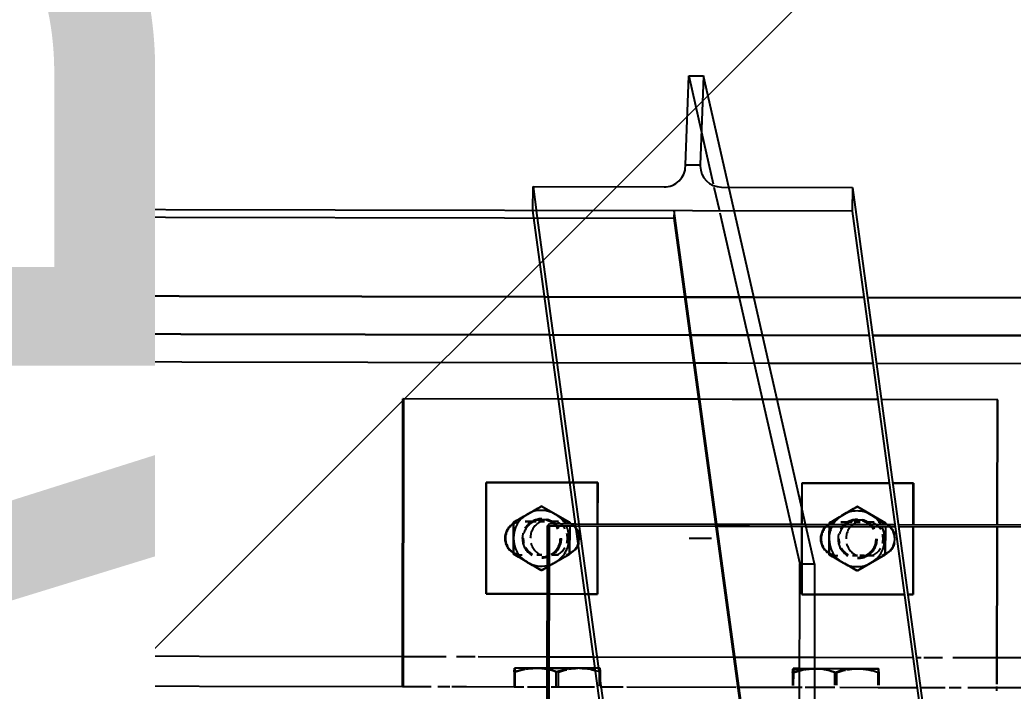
# Model space of a CAD drawing. Header units: metres. Extents: x -354 to -91, y 3 to 562.
# Drawn here: x -269.853 to -269.318, y 509.727 to 510.088 of the extents above; entities that cross this region are included whole.
import ezdxf

# ---------------------------------------------------------------- set-up
doc = ezdxf.new("R2010")
doc.units = ezdxf.units.M
for name, color, linetype, lineweight in [('A-ANNO-NOTE', 7, 'Continuous', 9), ('A-DETL-GENF', 7, 'Continuous', 9), ('A-GENM', 7, 'Continuous', 25)]:
    doc.layers.add(name, color=color, linetype=linetype, lineweight=lineweight)
doc.styles.add('Arial Narrow', font='ARIALN.TTF', dxfattribs={"height": 0.5})

# ---------------------------------------------------------------- blocks, each defined once
blk = doc.blocks.new('T2DPAA-T2D-C3S-RW-M2D-100010_dwg-40802999-DRG-2873034 - CONSTRUCTION SEQUENCE STAGE A8')
at = {"color": 254, "lineweight": 25, "true_color": 0xd0d0d0}
for p, q in [((15.22589, -595.60827), (15.10872, -595.1642)), ((15.23192, -595.63111), (15.22589, -595.60827)), ((15.23588, -595.64613), (15.23332, -595.63644)), ((15.24575, -595.68356), (15.23628, -595.64764)), ((15.25216, -595.70784), (15.24575, -595.68356)), ((15.2714, -595.78076), (15.25224, -595.70812)), ((15.27599, -595.79814), (15.27155, -595.7813)), ((15.28249, -595.82276), (15.27599, -595.79814)), ((15.29603, -595.8741), (15.28249, -595.82276)), ((15.29712, -595.87823), (15.2965, -595.87586)), ((15.30008, -595.88943), (15.29752, -595.87974)), ((15.30751, -595.91761), (15.30148, -595.89477)), ((15.31717, -595.95423), (15.30751, -595.91761))]:
    blk.add_line(p, q, dxfattribs=at)
blk = doc.blocks.new('T2DPAA-T2D-PWC-RW-M2D-100010_RoadDesign_rvt-1-DRG-2873034 - CONSTRUCTION SEQUENCE STAGE A8')
at = {"color": 254, "lineweight": 25, "true_color": 0xd0d0d0, "rotation": 75.11694444444437}
blk.add_blockref('T2DPAA-T2D-C3S-RW-M2D-100010_dwg-40802999-DRG-2873034 - CONSTRUCTION SEQUENCE STAGE A8', (-1722.33704, 648.01046), dxfattribs=at)
blk = doc.blocks.new('T2D Feature Wall Adaptive V6 - Vertical-67397418-DRG-2873034 - CONSTRUCTION SEQUENCE STAGE A8')
at = {"layer": 'A-GENM', "color": 253, "true_color": 0xa3a3a3}
for p, q in [((-0.20001, 0.54979), (-0.20001, 0.18708)), ((-0.2, 0.18708), (-0.2, 0.54979)), ((0.00999, 0.25701), (0.00999, 0.29489)), ((0.01, 0.25701), (0.01, 0.29489)), ((0.00999, 0.2416), (0.00999, 0.25701)), ((0.01, 0.2416), (0.01, 0.25701)), ((0.00999, 0.23146), (0.00999, 0.238)), ((0.01, 0.23147), (0.01, 0.238)), ((0.00999, 0.21604), (0.00999, 0.22919)), ((0.01, 0.21604), (0.01, 0.22922)), ((0.00999, 0.19317), (0.00999, 0.21406)), ((0.01, 0.19317), (0.01, 0.21372)), ((0.00999, 0.17264), (0.00999, 0.19317)), ((0.01, 0.17264), (0.01, 0.19317)), ((-0.20001, 0.18526), (-0.20001, 0.12598)), ((-0.2, 0.12598), (-0.2, 0.18526)), ((0.00999, 0.15892), (0.00999, 0.16989)), ((0.01, 0.15892), (0.01, 0.16989)), ((0.00999, 0.15387), (0.00999, 0.15892)), ((0.01, 0.15387), (0.01, 0.15892)), ((0.00999, 0.14718), (0.00999, 0.1524)), ((0.01, 0.14718), (0.01, 0.1524)), ((0.00999, 0.13566), (0.00999, 0.14718)), ((0.01, 0.13566), (0.01, 0.14718)), ((0.00999, 0.11824), (0.00999, 0.13566)), ((0.01, 0.11824), (0.01, 0.13566)), ((-0.20001, 0.12598), (-0.20001, 0.1067)), ((-0.2, 0.1067), (-0.2, 0.12598)), ((0.00999, 0.058), (0.00999, 0.11677)), ((0.01, 0.05795), (0.01, 0.1162)), ((-0.20001, 0.1067), (-0.20001, 0.08928)), ((-0.2, 0.08928), (-0.2, 0.1067)), ((-0.20001, 0.08872), (-0.20001, 0.01331)), ((-0.2, 0.01331), (-0.2, 0.08872)), ((0.00999, 0.04362), (0.00999, 0.05598)), ((0.01, 0.04362), (0.01, 0.05591)), ((0.00999, 0.01725), (0.00999, 0.04046)), ((0.01, 0.01725), (0.01, 0.04046)), ((-0.20001, 0.01331), (-0.20001, -0.95767)), ((-0.2, -0.95766), (-0.2, 0.01331)), ((0.00999, 0.00444), (0.00999, 0.0147)), ((0.01, 0.00443), (0.01, 0.01471)), ((0.00999, -0.00279), (0.00999, 0.00243)), ((0.00999, -0.02845), (0.00999, -0.00279)), ((0.01, -0.00279), (0.01, -0.00011)), ((0.01, -0.02935), (0.01, -0.00279)), ((0.00999, -0.03193), (0.00999, -0.02845)), ((0.00999, -0.03636), (0.00999, -0.03193)), ((0.01, -0.03278), (0.01, -0.02935)), ((0.00999, -0.04391), (0.00999, -0.03738)), ((0.01, -0.03636), (0.01, -0.03278)), ((0.01, -0.04392), (0.01, -0.03738)), ((0.00999, -0.06292), (0.00999, -0.04751)), ((0.01, -0.06292), (0.01, -0.04751)), ((0.00999, -0.52218), (0.00999, -0.06292)), ((0.01, -0.52218), (0.01, -0.06292))]:
    blk.add_line(p, q, dxfattribs=at)
blk = doc.blocks.new('Adaptive point Fascia Panel Bracket - Type T04-68495274-DRG-2873034 - CONSTRUCTION SEQUENCE STAGE A8')
at = {"layer": 'A-GENM', "color": 253, "true_color": 0xa3a3a3}
for p, q in [((-1142.7995, 509.72913), (-1142.79922, 509.88436)), ((-1142.79922, 509.88436), (-1142.79889, 509.88436)), ((-1142.71541, 509.88421), (-1142.79922, 509.88436)), ((-1142.79889, 509.88389), (-1142.79916, 509.72913)), ((-1142.71541, 509.88421), (-1142.79889, 509.88436)), ((-1142.63999, 509.88407), (-1142.71541, 509.88421)), ((-1142.63999, 509.88407), (-1142.71541, 509.88421)), ((-1142.62202, 509.88404), (-1142.63944, 509.88407)), ((-1142.62202, 509.88404), (-1142.63944, 509.88407)), ((-1142.5977, 509.884), (-1142.62202, 509.88404)), ((-1142.5977, 509.884), (-1142.62202, 509.88404)), ((-1142.54346, 509.8839), (-1142.5977, 509.884)), ((-1142.54346, 509.8839), (-1142.5977, 509.884)), ((-1142.47929, 509.88379), (-1142.54164, 509.8839)), ((-1142.47929, 509.88379), (-1142.54164, 509.8839)), ((-1142.47929, 509.88379), (-1142.47941, 509.81653)), ((-1142.47896, 509.88379), (-1142.47929, 509.88379)), ((-1142.47908, 509.81653), (-1142.47896, 509.88379)), ((-1142.75438, 509.83928), (-1142.75448, 509.77928)), ((-1142.75442, 509.77937), (-1142.75431, 509.83918)), ((-1142.70928, 509.8392), (-1142.75438, 509.83928)), ((-1142.75431, 509.83928), (-1142.75438, 509.83928)), ((-1142.75431, 509.83928), (-1142.70928, 509.8392)), ((-1142.70928, 509.8392), (-1142.69439, 509.83917)), ((-1142.69439, 509.83917), (-1142.70928, 509.8392)), ((-1142.69443, 509.81702), (-1142.69439, 509.83917)), ((-1142.69433, 509.83917), (-1142.69439, 509.83917)), ((-1142.69433, 509.83917), (-1142.69437, 509.81702)), ((-1142.58441, 509.83898), (-1142.58444, 509.82573)), ((-1142.53733, 509.83889), (-1142.58441, 509.83898)), ((-1142.58435, 509.83898), (-1142.58441, 509.83898)), ((-1142.58437, 509.82545), (-1142.58435, 509.83888)), ((-1142.58435, 509.83898), (-1142.53733, 509.83889)), ((-1142.53551, 509.83889), (-1142.52443, 509.83887)), ((-1142.52443, 509.83887), (-1142.53551, 509.83889)), ((-1142.52447, 509.81663), (-1142.52443, 509.83887)), ((-1142.52436, 509.83887), (-1142.52443, 509.83887)), ((-1142.52436, 509.83887), (-1142.5244, 509.81663)), ((-1142.73942, 509.81791), (-1142.7244, 509.82654)), ((-1142.7244, 509.82654), (-1142.72464, 509.82654)), ((-1142.7244, 509.82654), (-1142.70942, 509.81786)), ((-1142.58444, 509.82573), (-1142.58445, 509.81677)), ((-1142.58439, 509.81677), (-1142.58437, 509.82545)), ((-1142.56945, 509.81761), (-1142.55444, 509.82624)), ((-1142.55444, 509.82624), (-1142.55468, 509.82624)), ((-1142.55444, 509.82624), (-1142.53946, 509.81756)), ((-1142.73942, 509.81791), (-1142.73965, 509.81791)), ((-1142.73945, 509.80059), (-1142.73942, 509.81791)), ((-1142.73342, 509.81824), (-1142.72979, 509.81823)), ((-1142.72979, 509.81823), (-1142.73342, 509.81824)), ((-1142.72979, 509.81823), (-1142.72739, 509.81823)), ((-1142.72739, 509.81823), (-1142.72979, 509.81823)), ((-1142.72615, 509.81823), (-1142.72307, 509.81822)), ((-1142.72307, 509.81822), (-1142.72615, 509.81823)), ((-1142.7206, 509.81922), (-1142.72442, 509.81922)), ((-1142.71905, 509.81821), (-1142.71542, 509.81821)), ((-1142.71542, 509.81821), (-1142.71905, 509.81821)), ((-1142.70942, 509.81786), (-1142.70966, 509.81786)), ((-1142.56945, 509.81761), (-1142.56969, 509.81761)), ((-1142.56346, 509.81794), (-1142.55983, 509.81793)), ((-1142.55983, 509.81793), (-1142.56346, 509.81794)), ((-1142.55983, 509.81793), (-1142.55743, 509.81793)), ((-1142.55743, 509.81793), (-1142.55983, 509.81793)), ((-1142.55619, 509.81792), (-1142.55311, 509.81792)), ((-1142.55311, 509.81792), (-1142.55619, 509.81792)), ((-1142.55064, 509.81892), (-1142.55446, 509.81892)), ((-1142.54909, 509.81791), (-1142.54546, 509.81791)), ((-1142.54546, 509.81791), (-1142.54909, 509.81791)), ((-1142.53946, 509.81756), (-1142.5397, 509.81756)), ((-1142.70943, 509.81574), (-1142.70945, 509.80054)), ((-1142.6945, 509.77917), (-1142.69443, 509.8157)), ((-1142.69437, 509.8157), (-1142.69443, 509.77917)), ((-1142.58445, 509.81545), (-1142.58452, 509.77898)), ((-1142.58446, 509.77907), (-1142.58439, 509.81545)), ((-1142.56949, 509.80029), (-1142.56946, 509.81542)), ((-1142.53947, 509.81535), (-1142.53949, 509.80024)), ((-1142.52453, 509.77887), (-1142.52447, 509.81531)), ((-1142.52441, 509.81531), (-1142.52447, 509.77887)), ((-1142.47942, 509.81521), (-1142.47957, 509.73064)), ((-1142.47923, 509.73065), (-1142.47908, 509.81521)), ((-1142.63306, 509.80906), (-1142.64505, 509.80908)), ((-1142.73968, 509.80059), (-1142.73945, 509.80059)), ((-1142.73217, 509.79637), (-1142.73945, 509.80059)), ((-1142.72447, 509.7919), (-1142.73129, 509.79586)), ((-1142.72438, 509.80022), (-1142.72713, 509.80023)), ((-1142.72713, 509.80023), (-1142.72438, 509.80022)), ((-1142.72445, 509.79922), (-1142.72151, 509.79922)), ((-1142.70945, 509.80054), (-1142.72152, 509.7936)), ((-1142.71545, 509.80021), (-1142.71856, 509.80021)), ((-1142.71856, 509.80021), (-1142.71545, 509.80021)), ((-1142.70945, 509.80054), (-1142.70969, 509.80054)), ((-1142.56972, 509.80029), (-1142.56949, 509.80029)), ((-1142.56221, 509.79607), (-1142.56949, 509.80029)), ((-1142.55442, 509.79992), (-1142.55716, 509.79993)), ((-1142.55716, 509.79993), (-1142.55442, 509.79992)), ((-1142.53949, 509.80024), (-1142.5545, 509.7916)), ((-1142.55449, 509.79892), (-1142.55068, 509.79892)), ((-1142.55076, 509.79992), (-1142.55319, 509.79992)), ((-1142.55319, 509.79992), (-1142.55076, 509.79992)), ((-1142.54549, 509.79991), (-1142.5486, 509.79991)), ((-1142.5486, 509.79991), (-1142.54549, 509.79991)), ((-1142.53949, 509.80024), (-1142.53973, 509.80024)), ((-1142.72447, 509.7919), (-1142.7247, 509.7919)), ((-1142.72152, 509.7936), (-1142.72447, 509.7919)), ((-1142.5545, 509.7916), (-1142.56133, 509.79556)), ((-1142.5545, 509.7916), (-1142.55474, 509.7916)), ((-1142.75448, 509.77928), (-1142.72154, 509.77922)), ((-1142.75448, 509.77928), (-1142.75442, 509.77928)), ((-1142.72154, 509.77922), (-1142.75442, 509.77928)), ((-1142.70111, 509.77918), (-1142.72154, 509.77922)), ((-1142.72154, 509.77922), (-1142.70111, 509.77918)), ((-1142.6945, 509.77917), (-1142.70111, 509.77918)), ((-1142.70111, 509.77918), (-1142.6945, 509.77917)), ((-1142.69443, 509.77917), (-1142.6945, 509.77917)), ((-1142.58452, 509.77898), (-1142.57757, 509.77896)), ((-1142.58452, 509.77898), (-1142.58446, 509.77898)), ((-1142.57757, 509.77896), (-1142.58446, 509.77898)), ((-1142.52916, 509.77888), (-1142.57757, 509.77896)), ((-1142.57757, 509.77896), (-1142.52916, 509.77888)), ((-1142.52453, 509.77887), (-1142.52734, 509.77887)), ((-1142.52734, 509.77887), (-1142.52453, 509.77887)), ((-1142.52447, 509.77887), (-1142.52453, 509.77887)), ((-1142.73935, 509.7372), (-1142.73937, 509.72921)), ((-1142.72799, 509.73923), (-1142.73907, 509.73925)), ((-1142.72715, 509.73923), (-1142.73907, 509.73925)), ((-1142.73881, 509.72921), (-1142.73879, 509.7372)), ((-1142.72161, 509.73922), (-1142.72715, 509.73923)), ((-1142.71559, 509.73921), (-1142.72156, 509.73922)), ((-1142.71665, 509.72947), (-1142.71664, 509.73716)), ((-1142.70966, 509.7392), (-1142.71559, 509.73921)), ((-1142.71553, 509.72947), (-1142.71552, 509.73715)), ((-1142.70016, 509.73918), (-1142.705, 509.73919)), ((-1142.69947, 509.73918), (-1142.70416, 509.73919)), ((-1142.69592, 509.73917), (-1142.69947, 509.73918)), ((-1142.69308, 509.73917), (-1142.69399, 509.73917)), ((-1142.69338, 509.72953), (-1142.69336, 509.73711)), ((-1142.69282, 509.72954), (-1142.6928, 509.73711)), ((-1142.58844, 509.73898), (-1142.58911, 509.73898)), ((-1142.58578, 509.73898), (-1142.58819, 509.73898)), ((-1142.58271, 509.73897), (-1142.58626, 509.73898)), ((-1142.57802, 509.73896), (-1142.58271, 509.73897)), ((-1142.55503, 509.73892), (-1142.57767, 509.73896)), ((-1142.58939, 509.73693), (-1142.5894, 509.72995)), ((-1142.58884, 509.72995), (-1142.58883, 509.73693)), ((-1142.56668, 509.73005), (-1142.56667, 509.73689)), ((-1142.56557, 509.73005), (-1142.56555, 509.73689)), ((-1142.54341, 509.73012), (-1142.5434, 509.73685)), ((-1142.54285, 509.7301), (-1142.54284, 509.73685)), ((-1142.47957, 509.72938), (-1142.47957, 509.72705))]:
    blk.add_line(p, q, dxfattribs=at)
for centre, major_axis, ratio, start_param, end_param in [((-1142.7247, 509.80922), (0.00003, 0.015), 0.999779, 5.759539, 6.806736), ((-1142.55474, 509.80892), (0.00003, 0.015), 0.999779, 0.261752, 0.523551), ((-1142.55474, 509.80892), (0.00003, 0.015), 0.999779, 6.283138, 6.544937), ((-1142.55474, 509.80892), (0.00003, 0.015), 0.999779, 6.021338, 6.283138), ((-1142.55474, 509.80892), (0.00003, 0.015), 0.999779, 5.759539, 6.021338), ((-1142.73537, 509.80924), (0.00002, 0.009), 0.999779, 0.261752, 0.523551), ((-1142.7247, 509.80922), (0.00003, 0.015), 0.999779, 0.523551, 1.570749), ((-1142.73503, 509.80924), (0.00002, 0.009), 0.999779, 0.261752, 0.523551), ((-1142.72444, 509.80922), (0.00002, 0.0105), 0.999779, 0.523551, 0.785351), ((-1142.72437, 509.80922), (0.00002, 0.0105), 0.999779, 0.523551, 0.785351), ((-1142.72444, 509.80922), (0.00002, 0.01), 0.999779, 0.523551, 0.785351), ((-1142.72444, 509.80922), (0.00002, 0.0105), 0.999779, 0.261752, 0.523551), ((-1142.72437, 509.80922), (0.00002, 0.0105), 0.999779, 0.268265, 0.523551), ((-1142.72444, 509.80922), (0.00002, 0.01), 0.999779, 0.261752, 0.523551), ((-1142.72062, 509.80922), (0.00002, 0.01), 0.999779, 0.523551, 0.785351), ((-1142.72444, 509.80922), (0.00002, 0.0105), 0.999779, 0, 0.261752), ((-1142.72437, 509.80922), (0.00002, 0.0105), 0.999779, 0.006025, 0.261752), ((-1142.72444, 509.80922), (0.00002, 0.01), 0.999779, 0, 0.261752), ((-1142.72444, 509.80922), (0.00002, 0.01), 0.999779, 5.759539, 6.021338), ((-1142.72444, 509.80922), (0.00002, 0.0105), 0.999779, 5.759539, 6.021338), ((-1142.72437, 509.80922), (0.00002, 0.0105), 0.999779, 5.766062, 6.021338), ((-1142.72444, 509.80922), (0.00002, 0.01), 0.999779, 5.49774, 5.759539), ((-1142.72444, 509.80922), (0.00002, 0.0105), 0.999779, 5.49774, 5.759539), ((-1142.72437, 509.80922), (0.00002, 0.0105), 0.999779, 5.49774, 5.759539), ((-1142.7247, 509.80922), (0.00003, 0.015), 0.999779, 5.266227, 5.759539), ((-1142.72062, 509.80922), (0.00002, 0.01), 0.999779, 5.49774, 5.759539), ((-1142.71337, 509.8092), (0.00002, 0.009), 0.999779, 6.021338, 6.283138), ((-1142.71304, 509.8092), (0.00002, 0.009), 0.999779, 6.021338, 6.283138), ((-1142.71337, 509.8092), (0.00002, 0.009), 0.999779, 5.759539, 6.021338), ((-1142.71304, 509.8092), (0.00002, 0.009), 0.999779, 5.759539, 6.021338), ((-1142.56541, 509.80894), (0.00002, 0.009), 0.999779, 0.261752, 0.523551), ((-1142.56507, 509.80894), (0.00002, 0.009), 0.999779, 0.261752, 0.523551), ((-1142.55474, 509.80892), (0.00003, 0.015), 0.999779, 0.785351, 1.022994), ((-1142.55474, 509.80892), (0.00003, 0.015), 0.999779, 0.523551, 0.785351), ((-1142.55447, 509.80892), (0.00002, 0.0105), 0.999779, 0, 0.785351), ((-1142.55441, 509.80892), (0.00002, 0.0105), 0.999779, 0.523551, 0.785351), ((-1142.55447, 509.80892), (0.00002, 0.01), 0.999779, 0, 0.785351), ((-1142.55441, 509.80892), (0.00002, 0.0105), 0.999779, 0.268265, 0.523551), ((-1142.55066, 509.80892), (0.00002, 0.01), 0.999779, 0.523551, 0.785351), ((-1142.55441, 509.80892), (0.00002, 0.0105), 0.999779, 0.006025, 0.261752), ((-1142.55447, 509.80892), (0.00002, 0.01), 0.999779, 5.49774, 6.021338), ((-1142.55447, 509.80892), (0.00002, 0.0105), 0.999779, 5.49774, 6.021338), ((-1142.55441, 509.80892), (0.00002, 0.0105), 0.999779, 5.766062, 6.021338), ((-1142.55441, 509.80892), (0.00002, 0.0105), 0.999779, 5.49774, 5.759539), ((-1142.55474, 509.80892), (0.00003, 0.015), 0.999779, 5.49774, 5.759539), ((-1142.55066, 509.80892), (0.00002, 0.01), 0.999779, 5.49774, 5.759539), ((-1142.55474, 509.80892), (0.00003, 0.015), 0.999779, 5.259012, 5.49774), ((-1142.54341, 509.8089), (0.00002, 0.009), 0.999779, 6.021338, 6.283138), ((-1142.54308, 509.8089), (0.00002, 0.009), 0.999779, 6.021338, 6.283138), ((-1142.54341, 509.8089), (0.00002, 0.009), 0.999779, 5.759539, 6.021338), ((-1142.54308, 509.8089), (0.00002, 0.009), 0.999779, 5.759539, 6.021338), ((-1142.73537, 509.80924), (0.00002, 0.009), 0.999779, 1.04715, 1.308949), ((-1142.73503, 509.80924), (0.00002, 0.009), 0.999779, 1.04715, 1.308949), ((-1142.73537, 509.80924), (0.00002, 0.009), 0.999779, 0.785351, 1.04715), ((-1142.73503, 509.80924), (0.00002, 0.009), 0.999779, 0.785351, 1.04715), ((-1142.73537, 509.80924), (0.00002, 0.009), 0.999779, 0.523551, 0.785351), ((-1142.73503, 509.80924), (0.00002, 0.009), 0.999779, 0.523551, 0.785351), ((-1142.72444, 509.80922), (0.00002, 0.0105), 0.999779, 1.308949, 1.570749), ((-1142.72437, 509.80922), (0.00002, 0.0105), 0.999779, 1.308949, 1.570749), ((-1142.72444, 509.80922), (0.00002, 0.01), 0.999779, 1.04715, 1.308949), ((-1142.72444, 509.80922), (0.00002, 0.0105), 0.999779, 0.785351, 1.04715), ((-1142.72437, 509.80922), (0.00002, 0.0105), 0.999779, 0.785351, 1.04715), ((-1142.72444, 509.80922), (0.00002, 0.01), 0.999779, 0.785351, 1.04715), ((-1142.72062, 509.80922), (0.00002, 0.01), 0.999779, 1.04715, 1.308949), ((-1142.72062, 509.80922), (0.00002, 0.01), 0.999779, 0.785351, 1.04715), ((-1142.72444, 509.80922), (0.00002, 0.01), 0.999779, 5.23594, 5.49774), ((-1142.72444, 509.80922), (0.00002, 0.0105), 0.999779, 5.23594, 5.49774), ((-1142.72437, 509.80922), (0.00002, 0.0105), 0.999779, 5.23594, 5.49774), ((-1142.72062, 509.80922), (0.00002, 0.01), 0.999779, 5.23594, 5.49774), ((-1142.7247, 509.80922), (0.00003, 0.015), 0.999779, 4.974141, 5.166444), ((-1142.7247, 509.80922), (0.00003, 0.015), 0.999779, 4.712341, 4.974141), ((-1142.71337, 509.8092), (0.00002, 0.009), 0.999779, 5.49774, 5.759539), ((-1142.71304, 509.8092), (0.00002, 0.009), 0.999779, 5.49774, 5.759539), ((-1142.71337, 509.8092), (0.00002, 0.009), 0.999779, 5.23594, 5.49774), ((-1142.71304, 509.8092), (0.00002, 0.009), 0.999779, 5.23594, 5.49774), ((-1142.71337, 509.8092), (0.00002, 0.009), 0.999779, 4.974141, 5.23594), ((-1142.71304, 509.8092), (0.00002, 0.009), 0.999779, 4.974141, 5.23594), ((-1142.56541, 509.80894), (0.00002, 0.009), 0.999779, 1.04715, 1.308949), ((-1142.56507, 509.80894), (0.00002, 0.009), 0.999779, 1.04715, 1.308949), ((-1142.56541, 509.80894), (0.00002, 0.009), 0.999779, 0.785351, 1.04715), ((-1142.56507, 509.80894), (0.00002, 0.009), 0.999779, 0.785351, 1.04715), ((-1142.56541, 509.80894), (0.00002, 0.009), 0.999779, 0.523551, 0.785351), ((-1142.56507, 509.80894), (0.00002, 0.009), 0.999779, 0.523551, 0.78535), ((-1142.55474, 509.80892), (0.00003, 0.015), 0.999779, 1.121863, 1.570749), ((-1142.55447, 509.80892), (0.00002, 0.01), 0.999779, 1.04715, 1.308949), ((-1142.55447, 509.80892), (0.00002, 0.0105), 0.999779, 0.785351, 1.04715), ((-1142.55441, 509.80892), (0.00002, 0.0105), 0.999779, 0.785351, 1.04715), ((-1142.55447, 509.80892), (0.00002, 0.01), 0.999779, 0.785351, 1.04715), ((-1142.55066, 509.80892), (0.00002, 0.01), 0.999779, 1.04715, 1.308949), ((-1142.55066, 509.80892), (0.00002, 0.01), 0.999779, 0.785351, 1.04715), ((-1142.55447, 509.80892), (0.00002, 0.01), 0.999779, 5.23594, 5.49774), ((-1142.55447, 509.80892), (0.00002, 0.0105), 0.999779, 5.23594, 5.49774), ((-1142.55441, 509.80892), (0.00002, 0.0105), 0.999779, 5.23594, 5.49774), ((-1142.55066, 509.80892), (0.00002, 0.01), 0.999779, 5.23594, 5.49774), ((-1142.55474, 509.80892), (0.00003, 0.015), 0.999779, 4.712341, 5.160249), ((-1142.54341, 509.8089), (0.00002, 0.009), 0.999779, 5.49774, 5.759539), ((-1142.54308, 509.8089), (0.00002, 0.009), 0.999779, 5.49774, 5.759539), ((-1142.54341, 509.8089), (0.00002, 0.009), 0.999779, 5.23594, 5.49774), ((-1142.54308, 509.8089), (0.00002, 0.009), 0.999779, 5.23594, 5.49774), ((-1142.54341, 509.8089), (0.00002, 0.009), 0.999779, 4.974141, 5.23594), ((-1142.54308, 509.8089), (0.00002, 0.009), 0.999779, 4.974141, 5.23594), ((-1142.73537, 509.80924), (0.00002, 0.009), 0.999779, 1.308949, 1.570749), ((-1142.73537, 509.80924), (0.00002, 0.009), 0.999779, 1.570749, 1.832548), ((-1142.73537, 509.80924), (0.00002, 0.009), 0.999779, 1.832548, 2.094348), ((-1142.73503, 509.80924), (0.00002, 0.009), 0.999779, 1.308949, 1.570749), ((-1142.73503, 509.80924), (0.00002, 0.009), 0.999779, 1.570749, 1.832548), ((-1142.73503, 509.80924), (0.00002, 0.009), 0.999779, 1.832548, 2.094347), ((-1142.7247, 509.80922), (0.00003, 0.015), 0.999779, 1.570749, 2.617946), ((-1142.72444, 509.80922), (0.00002, 0.0105), 0.999779, 1.570749, 1.832548), ((-1142.72437, 509.80922), (0.00002, 0.0105), 0.999779, 1.570749, 1.832548), ((-1142.72444, 509.80922), (0.00002, 0.0105), 0.999779, 1.832548, 2.094348), ((-1142.72437, 509.80922), (0.00002, 0.0105), 0.999779, 1.832548, 2.094348), ((-1142.72444, 509.80922), (0.00002, 0.01), 0.999779, 1.570749, 1.832548), ((-1142.72062, 509.80922), (0.00002, 0.01), 0.999779, 1.308949, 1.570749), ((-1142.72062, 509.80922), (0.00002, 0.01), 0.999779, 1.832548, 2.094347), ((-1142.72444, 509.80922), (0.00002, 0.01), 0.999779, 4.188743, 4.450542), ((-1142.72444, 509.80922), (0.00002, 0.01), 0.999779, 4.450542, 4.712341), ((-1142.72444, 509.80922), (0.00002, 0.0105), 0.999779, 4.450542, 4.712341), ((-1142.72437, 509.80922), (0.00002, 0.0105), 0.999779, 4.450542, 4.704571), ((-1142.72062, 509.80922), (0.00002, 0.01), 0.999779, 4.450542, 4.712341), ((-1142.72062, 509.80922), (0.00002, 0.01), 0.999779, 4.712341, 4.974141), ((-1142.7247, 509.80922), (0.00003, 0.015), 0.999779, 4.450542, 4.712341), ((-1142.71337, 509.8092), (0.00002, 0.009), 0.999779, 4.188743, 4.450542), ((-1142.71304, 509.8092), (0.00002, 0.009), 0.999779, 4.188743, 4.450542), ((-1142.71337, 509.8092), (0.00002, 0.009), 0.999779, 4.450542, 4.712341), ((-1142.71337, 509.8092), (0.00002, 0.009), 0.999779, 4.712341, 4.974141), ((-1142.56541, 509.80894), (0.00002, 0.009), 0.999779, 1.308949, 1.570749), ((-1142.56541, 509.80894), (0.00002, 0.009), 0.999779, 1.570749, 1.832548), ((-1142.56541, 509.80894), (0.00002, 0.009), 0.999779, 1.832548, 2.094347), ((-1142.56507, 509.80894), (0.00002, 0.009), 0.999779, 1.308949, 1.570749), ((-1142.56507, 509.80894), (0.00002, 0.009), 0.999779, 1.570749, 1.832548), ((-1142.56507, 509.80894), (0.00002, 0.009), 0.999779, 1.832548, 2.094347), ((-1142.55474, 509.80892), (0.00003, 0.015), 0.999779, 1.570749, 2.617946), ((-1142.55447, 509.80892), (0.00002, 0.0105), 0.999779, 1.308949, 1.570749), ((-1142.55447, 509.80892), (0.00002, 0.0105), 0.999779, 1.570749, 1.832548), ((-1142.55441, 509.80892), (0.00002, 0.0105), 0.999779, 1.308949, 1.570749), ((-1142.55441, 509.80892), (0.00002, 0.0105), 0.999779, 1.570749, 1.832548), ((-1142.55447, 509.80892), (0.00002, 0.01), 0.999779, 1.570749, 1.832548), ((-1142.55066, 509.80892), (0.00002, 0.01), 0.999779, 1.308949, 1.570749), ((-1142.55474, 509.80892), (0.00003, 0.015), 0.999779, 3.665144, 4.712341), ((-1142.55447, 509.80892), (0.00002, 0.01), 0.999779, 4.450542, 4.712341), ((-1142.55447, 509.80892), (0.00002, 0.0105), 0.999779, 4.450542, 4.712341), ((-1142.55441, 509.80892), (0.00002, 0.0105), 0.999779, 4.450542, 4.704571), ((-1142.55066, 509.80892), (0.00002, 0.01), 0.999779, 4.450542, 4.712341), ((-1142.55066, 509.80892), (0.00002, 0.01), 0.999779, 4.712341, 4.974141), ((-1142.54341, 509.8089), (0.00002, 0.009), 0.999779, 4.188743, 4.450542), ((-1142.54308, 509.8089), (0.00002, 0.009), 0.999779, 4.188743, 4.450542), ((-1142.54341, 509.8089), (0.00002, 0.009), 0.999779, 4.450542, 4.712341), ((-1142.54341, 509.8089), (0.00002, 0.009), 0.999779, 4.712341, 4.974141), ((-1142.73537, 509.80924), (0.00002, 0.009), 0.999779, 2.094348, 2.356147), ((-1142.73503, 509.80924), (0.00002, 0.009), 0.999779, 2.094347, 2.356147), ((-1142.73537, 509.80924), (0.00002, 0.009), 0.999779, 2.356147, 2.617946), ((-1142.73503, 509.80924), (0.00002, 0.009), 0.999779, 2.356147, 2.617946), ((-1142.73537, 509.80924), (0.00002, 0.009), 0.999779, 2.617946, 2.879746), ((-1142.73503, 509.80924), (0.00002, 0.009), 0.999779, 2.617946, 2.879746), ((-1142.72444, 509.80922), (0.00002, 0.0105), 0.999779, 2.094348, 2.356147), ((-1142.72437, 509.80922), (0.00002, 0.0105), 0.999779, 2.094348, 2.356147), ((-1142.72444, 509.80922), (0.00002, 0.01), 0.999779, 2.094347, 2.356147), ((-1142.72444, 509.80922), (0.00002, 0.0105), 0.999779, 2.356147, 2.617946), ((-1142.72437, 509.80922), (0.00002, 0.0105), 0.999779, 2.356147, 2.617946), ((-1142.72444, 509.80922), (0.00002, 0.01), 0.999779, 2.356147, 2.617946), ((-1142.72062, 509.80922), (0.00002, 0.01), 0.999779, 2.094348, 2.356147), ((-1142.72062, 509.80922), (0.00002, 0.01), 0.999779, 2.356147, 2.617946), ((-1142.72444, 509.80922), (0.00002, 0.01), 0.999779, 3.665144, 3.926943), ((-1142.72444, 509.80922), (0.00002, 0.0105), 0.999779, 3.665144, 3.926943), ((-1142.72437, 509.80922), (0.00002, 0.0105), 0.999779, 3.665144, 3.926943), ((-1142.72444, 509.80922), (0.00002, 0.01), 0.999779, 3.926943, 4.188743), ((-1142.72444, 509.80922), (0.00002, 0.0105), 0.999779, 3.926943, 4.188743), ((-1142.72437, 509.80922), (0.00002, 0.0105), 0.999779, 3.926943, 4.188743), ((-1142.72062, 509.80922), (0.00002, 0.01), 0.999779, 3.665144, 3.926943), ((-1142.72444, 509.80922), (0.00002, 0.0105), 0.999779, 4.188743, 4.450542), ((-1142.72437, 509.80922), (0.00002, 0.0105), 0.999779, 4.188743, 4.444835), ((-1142.7247, 509.80922), (0.00003, 0.015), 0.999779, 3.926943, 4.188743), ((-1142.72062, 509.80922), (0.00002, 0.01), 0.999779, 3.926943, 4.188743), ((-1142.7247, 509.80922), (0.00003, 0.015), 0.999779, 4.188743, 4.450542), ((-1142.71337, 509.8092), (0.00002, 0.009), 0.999779, 3.403344, 3.665144), ((-1142.71304, 509.8092), (0.00002, 0.009), 0.999779, 3.403344, 3.665144), ((-1142.71337, 509.8092), (0.00002, 0.009), 0.999779, 3.665144, 3.926943), ((-1142.71304, 509.8092), (0.00002, 0.009), 0.999779, 3.665144, 3.926943), ((-1142.71337, 509.8092), (0.00002, 0.009), 0.999779, 3.926943, 4.188743), ((-1142.71304, 509.8092), (0.00002, 0.009), 0.999779, 3.926943, 4.188743), ((-1142.56541, 509.80894), (0.00002, 0.009), 0.999779, 2.094348, 2.356147), ((-1142.56507, 509.80894), (0.00002, 0.009), 0.999779, 2.094347, 2.356147), ((-1142.56541, 509.80894), (0.00002, 0.009), 0.999779, 2.356147, 2.617946), ((-1142.56507, 509.80894), (0.00002, 0.009), 0.999779, 2.356147, 2.617946), ((-1142.56541, 509.80894), (0.00002, 0.009), 0.999779, 2.617946, 2.879746), ((-1142.56507, 509.80894), (0.00002, 0.009), 0.999779, 2.617946, 2.879746), ((-1142.55447, 509.80892), (0.00002, 0.0105), 0.999779, 1.832548, 2.094348), ((-1142.55441, 509.80892), (0.00002, 0.0105), 0.999779, 1.832548, 2.094347), ((-1142.55447, 509.80892), (0.00002, 0.0105), 0.999779, 2.094348, 2.356147), ((-1142.55441, 509.80892), (0.00002, 0.0105), 0.999779, 2.094347, 2.356147), ((-1142.55447, 509.80892), (0.00002, 0.01), 0.999779, 2.094348, 2.356147), ((-1142.55447, 509.80892), (0.00002, 0.0105), 0.999779, 2.356147, 2.617946), ((-1142.55441, 509.80892), (0.00002, 0.0105), 0.999779, 2.356147, 2.617946), ((-1142.55447, 509.80892), (0.00002, 0.01), 0.999779, 2.356147, 2.617946), ((-1142.55066, 509.80892), (0.00002, 0.01), 0.999779, 1.832548, 2.094348), ((-1142.55066, 509.80892), (0.00002, 0.01), 0.999779, 2.094348, 2.356147), ((-1142.55066, 509.80892), (0.00002, 0.01), 0.999779, 2.356147, 2.617946), ((-1142.55447, 509.80892), (0.00002, 0.01), 0.999779, 3.665144, 3.926943), ((-1142.55447, 509.80892), (0.00002, 0.0105), 0.999779, 3.665144, 3.926943), ((-1142.55441, 509.80892), (0.00002, 0.0105), 0.999779, 3.665144, 3.926943), ((-1142.55447, 509.80892), (0.00002, 0.01), 0.999779, 3.926943, 4.188743), ((-1142.55447, 509.80892), (0.00002, 0.0105), 0.999779, 3.926943, 4.188743), ((-1142.55441, 509.80892), (0.00002, 0.0105), 0.999779, 3.926943, 4.188743), ((-1142.55447, 509.80892), (0.00002, 0.01), 0.999779, 4.188743, 4.450542), ((-1142.55066, 509.80892), (0.00002, 0.01), 0.999779, 3.665144, 3.926943), ((-1142.55447, 509.80892), (0.00002, 0.0105), 0.999779, 4.188743, 4.450542), ((-1142.55441, 509.80892), (0.00002, 0.0105), 0.999779, 4.188743, 4.444835), ((-1142.55066, 509.80892), (0.00002, 0.01), 0.999779, 3.926943, 4.188743), ((-1142.54341, 509.8089), (0.00002, 0.009), 0.999779, 3.665144, 3.926943), ((-1142.54308, 509.8089), (0.00002, 0.009), 0.999779, 3.665144, 3.926943), ((-1142.54341, 509.8089), (0.00002, 0.009), 0.999779, 3.926943, 4.188743), ((-1142.54308, 509.8089), (0.00002, 0.009), 0.999779, 3.926943, 4.188743), ((-1142.73537, 509.80924), (0.00002, 0.009), 0.999779, 2.879746, 3.141545), ((-1142.73503, 509.80924), (0.00002, 0.009), 0.999779, 2.879746, 3.141545), ((-1142.7247, 509.80922), (0.00003, 0.015), 0.999779, 2.617946, 3.358103), ((-1142.72444, 509.80922), (0.00002, 0.01), 0.999779, 3.141593, 3.403344), ((-1142.72444, 509.80922), (0.00002, 0.0105), 0.999779, 3.141593, 3.403344), ((-1142.72437, 509.80922), (0.00002, 0.0105), 0.999779, 3.141593, 3.397272), ((-1142.7247, 509.80922), (0.00003, 0.015), 0.999779, 3.403344, 3.665144), ((-1142.7247, 509.80922), (0.00003, 0.015), 0.999779, 3.665144, 3.926943), ((-1142.56541, 509.80894), (0.00002, 0.009), 0.999779, 2.879746, 3.141545), ((-1142.56507, 509.80894), (0.00002, 0.009), 0.999779, 2.879746, 3.141545), ((-1142.55474, 509.80892), (0.00003, 0.015), 0.999779, 2.617946, 3.665144), ((-1142.55447, 509.80892), (0.00002, 0.01), 0.999779, 3.141593, 3.403344), ((-1142.55447, 509.80892), (0.00002, 0.0105), 0.999779, 3.141593, 3.403345), ((-1142.55441, 509.80892), (0.00002, 0.0105), 0.999779, 3.141593, 3.397272), ((-1142.55447, 509.80892), (0.00002, 0.01), 0.999779, 3.403344, 3.665144), ((-1142.55447, 509.80892), (0.00002, 0.0105), 0.999779, 3.403344, 3.665144), ((-1142.55441, 509.80892), (0.00002, 0.0105), 0.999779, 3.403344, 3.658631), ((-1142.54341, 509.8089), (0.00002, 0.009), 0.999779, 3.403344, 3.665144), ((-1142.54308, 509.8089), (0.00002, 0.009), 0.999779, 3.403344, 3.665144), ((-1142.71607, 509.73921), (-0.023, 0.00004), 0.000001, 1.026185, 1.287983), ((-1142.71607, 509.73921), (-0.023, 0.00004), 0.000001, 1.326863, 1.549783), ((-1142.71607, 509.73921), (-0.023, 0.00004), 0.000001, 1.549783, 1.811582), ((-1142.71607, 509.73921), (-0.023, 0.00004), 0.000001, 1.811583, 2.073382), ((-1142.71607, 509.73921), (-0.023, 0.00004), 0.000001, 4.167777, 4.429576), ((-1142.71607, 509.73921), (-0.023, 0.00004), 0.000001, 2.335181, 2.596978), ((-1142.71607, 509.73921), (-0.023, 0.00004), 0.000001, 3.382379, 3.64417), ((-1142.71607, 509.73921), (-0.023, 0.00004), 0.000001, 3.141594, 3.382382), ((-1142.56611, 509.73894), (-0.023, 0.00004), 0.000001, 6.000373, 6.262169), ((-1142.56611, 509.73894), (-0.023, 0.00004), 0.000001, 0.240786, 0.502584), ((-1142.56611, 509.73894), (-0.023, 0.00004), 0.000001, 5.524282, 5.738573), ((-1142.56611, 509.73894), (-0.023, 0.00004), 0.000001, 5.476774, 5.524283), ((-1142.56611, 509.73894), (-0.023, 0.00004), 0.000001, 5.239679, 5.476777), ((-1142.56611, 509.73894), (-0.023, 0.00004), 0.000001, 4.167777, 5.214973), ((-1142.56611, 509.73894), (-0.023, 0.00004), 0.000001, 2.073382, 3.120583), ((-1142.56611, 509.73894), (-0.023, 0.00004), 0.000001, 3.141594, 4.167776)]:
    blk.add_ellipse(centre, major_axis=major_axis, ratio=ratio, start_param=start_param, end_param=end_param, dxfattribs=at)
for points in [[(-1142.73217, 509.82223), (-1142.73091, 509.82295), (-1142.7284, 509.8244), (-1142.72589, 509.82583), (-1142.72464, 509.82654)], [(-1142.72464, 509.82654), (-1142.72341, 509.82583), (-1142.72093, 509.82438), (-1142.71843, 509.82293), (-1142.71718, 509.8222)], [(-1142.56221, 509.82193), (-1142.56095, 509.82265), (-1142.55969, 509.82337), (-1142.55844, 509.82409)], [(-1142.55844, 509.82409), (-1142.55718, 509.82481), (-1142.55593, 509.82553), (-1142.55468, 509.82624)], [(-1142.55468, 509.82624), (-1142.55345, 509.82552), (-1142.55221, 509.8248), (-1142.55097, 509.82408)], [(-1142.55097, 509.82408), (-1142.54972, 509.82336), (-1142.54847, 509.82263), (-1142.54721, 509.8219)], [(-1142.73969, 509.80925), (-1142.73969, 509.81071), (-1142.73968, 509.8136), (-1142.73966, 509.81648), (-1142.73965, 509.81791)], [(-1142.73965, 509.81791), (-1142.73842, 509.81863), (-1142.73594, 509.82006), (-1142.73343, 509.8215), (-1142.73217, 509.82223)], [(-1142.71718, 509.8222), (-1142.71592, 509.82147), (-1142.71341, 509.82002), (-1142.71091, 509.81858), (-1142.70966, 509.81786)], [(-1142.56969, 509.81761), (-1142.56846, 509.81832), (-1142.56722, 509.81904), (-1142.56597, 509.81976)], [(-1142.56597, 509.81976), (-1142.56472, 509.82048), (-1142.56347, 509.8212), (-1142.56221, 509.82193)], [(-1142.54721, 509.8219), (-1142.54596, 509.82117), (-1142.5447, 509.82044), (-1142.54345, 509.81972)], [(-1142.54345, 509.81972), (-1142.54219, 509.819), (-1142.54094, 509.81827), (-1142.5397, 509.81756)], [(-1142.70969, 509.81354), (-1142.70969, 509.8121), (-1142.7097, 509.81065), (-1142.7097, 509.8092)], [(-1142.56973, 509.80895), (-1142.56973, 509.8104), (-1142.56972, 509.81185), (-1142.56972, 509.81329)], [(-1142.53972, 509.81324), (-1142.53973, 509.8118), (-1142.53974, 509.81035), (-1142.53974, 509.8089)], [(-1142.73968, 509.80059), (-1142.73969, 509.80202), (-1142.7397, 509.8049), (-1142.7397, 509.8078), (-1142.73969, 509.80925)], [(-1142.7097, 509.8092), (-1142.7097, 509.80774), (-1142.7097, 509.8063), (-1142.7097, 509.80485)], [(-1142.56972, 509.80029), (-1142.56973, 509.80172), (-1142.56973, 509.8046), (-1142.56973, 509.8075), (-1142.56973, 509.80895)], [(-1142.53974, 509.8089), (-1142.53974, 509.80744), (-1142.53974, 509.80454), (-1142.53973, 509.80167), (-1142.53973, 509.80024)], [(-1142.7097, 509.80485), (-1142.7097, 509.80341), (-1142.7097, 509.80197), (-1142.70969, 509.80054)], [(-1142.73222, 509.79625), (-1142.73348, 509.79698), (-1142.73598, 509.79843), (-1142.73845, 509.79987), (-1142.73968, 509.80059)], [(-1142.7247, 509.7919), (-1142.72595, 509.79262), (-1142.72845, 509.79407), (-1142.73096, 509.79552), (-1142.73222, 509.79625)], [(-1142.71722, 509.79622), (-1142.71848, 509.7955), (-1142.71974, 509.79477), (-1142.72098, 509.79405)], [(-1142.71345, 509.79839), (-1142.7147, 509.79767), (-1142.71596, 509.79695), (-1142.71722, 509.79622)], [(-1142.70969, 509.80054), (-1142.71094, 509.79982), (-1142.71219, 509.79911), (-1142.71345, 509.79839)], [(-1142.56226, 509.79595), (-1142.56351, 509.79667), (-1142.56602, 509.79813), (-1142.56849, 509.79957), (-1142.56972, 509.80029)], [(-1142.55474, 509.7916), (-1142.55599, 509.79232), (-1142.55849, 509.79376), (-1142.561, 509.79522), (-1142.56226, 509.79595)], [(-1142.54726, 509.79592), (-1142.54852, 509.79519), (-1142.55103, 509.79375), (-1142.55351, 509.79232), (-1142.55474, 509.7916)], [(-1142.53973, 509.80024), (-1142.54098, 509.79952), (-1142.54348, 509.79809), (-1142.546, 509.79664), (-1142.54726, 509.79592)], [(-1142.72152, 509.79375), (-1142.72258, 509.79313), (-1142.72364, 509.79252), (-1142.7247, 509.7919)], [(-1142.72799, 509.73923), (-1142.7299, 509.73921), (-1142.7337, 509.73885), (-1142.73747, 509.73786), (-1142.73935, 509.7372)], [(-1142.73935, 509.7372), (-1142.73931, 509.73786), (-1142.73926, 509.73836), (-1142.73921, 509.7387)], [(-1142.73921, 509.7387), (-1142.73916, 509.73905), (-1142.73912, 509.73923), (-1142.73907, 509.73925)], [(-1142.73907, 509.73925), (-1142.73902, 509.73923), (-1142.73898, 509.73905), (-1142.73893, 509.7387)], [(-1142.73893, 509.7387), (-1142.73888, 509.73836), (-1142.73884, 509.73786), (-1142.73879, 509.7372)], [(-1142.73879, 509.7372), (-1142.73712, 509.73777), (-1142.73544, 509.73822), (-1142.73376, 509.73855)], [(-1142.733, 509.73869), (-1142.73135, 509.73898), (-1142.7297, 509.73915), (-1142.72805, 509.73921)], [(-1142.72229, 509.73867), (-1142.72418, 509.73902), (-1142.72608, 509.7392), (-1142.72799, 509.73923)], [(-1142.72715, 509.73923), (-1142.7253, 509.7392), (-1142.72345, 509.73904), (-1142.72161, 509.73872)], [(-1142.71664, 509.73716), (-1142.71829, 509.73774), (-1142.71995, 509.7382), (-1142.72161, 509.73854)], [(-1142.72131, 509.73867), (-1142.71956, 509.73836), (-1142.71781, 509.73792), (-1142.71608, 509.73734)], [(-1142.71084, 509.73865), (-1142.71278, 509.73831), (-1142.71471, 509.73781), (-1142.71664, 509.73716)], [(-1142.71552, 509.73715), (-1142.714, 509.73769), (-1142.71247, 509.73812), (-1142.71094, 509.73844)], [(-1142.705, 509.73919), (-1142.70695, 509.73917), (-1142.7089, 509.73899), (-1142.71084, 509.73865)], [(-1142.70986, 509.73865), (-1142.70827, 509.73894), (-1142.70666, 509.73911), (-1142.70505, 509.73917)], [(-1142.69915, 509.73863), (-1142.70109, 509.73898), (-1142.70304, 509.73916), (-1142.705, 509.73919)], [(-1142.70416, 509.73919), (-1142.70225, 509.73916), (-1142.70035, 509.73898), (-1142.69846, 509.73863)], [(-1142.69546, 509.73778), (-1142.69669, 509.73813), (-1142.69792, 509.73841), (-1142.69915, 509.73863)], [(-1142.69846, 509.73863), (-1142.69746, 509.73845), (-1142.69647, 509.73822), (-1142.69548, 509.73795)], [(-1142.69548, 509.73795), (-1142.69459, 509.73771), (-1142.69369, 509.73743), (-1142.6928, 509.73711)], [(-1142.69322, 509.73862), (-1142.69327, 509.73828), (-1142.69332, 509.73778), (-1142.69336, 509.73711)], [(-1142.69308, 509.73917), (-1142.69313, 509.73915), (-1142.69317, 509.73896), (-1142.69322, 509.73862)], [(-1142.69307, 509.73916), (-1142.69307, 509.73916), (-1142.69308, 509.73917), (-1142.69308, 509.73917)], [(-1142.69294, 509.73862), (-1142.69298, 509.73894), (-1142.69303, 509.73912), (-1142.69307, 509.73916)], [(-1142.6928, 509.73711), (-1142.69285, 509.73778), (-1142.69289, 509.73828), (-1142.69294, 509.73862)], [(-1142.58939, 509.73693), (-1142.58934, 509.73759), (-1142.58929, 509.73809), (-1142.58924, 509.73844)], [(-1142.58373, 509.73843), (-1142.58562, 509.73809), (-1142.58751, 509.73759), (-1142.58939, 509.73693)], [(-1142.58924, 509.73844), (-1142.5892, 509.73876), (-1142.58916, 509.73894), (-1142.58911, 509.73898)], [(-1142.58911, 509.73898), (-1142.58911, 509.73898), (-1142.58911, 509.73898), (-1142.5891, 509.73898)], [(-1142.5891, 509.73898), (-1142.58906, 509.73896), (-1142.58901, 509.73878), (-1142.58896, 509.73844)], [(-1142.58896, 509.73844), (-1142.58892, 509.73809), (-1142.58887, 509.73759), (-1142.58883, 509.73693)], [(-1142.58883, 509.73693), (-1142.58716, 509.7375), (-1142.58548, 509.73795), (-1142.58379, 509.73828)], [(-1142.57802, 509.73896), (-1142.57993, 509.73894), (-1142.58183, 509.73877), (-1142.58373, 509.73843)], [(-1142.58303, 509.73843), (-1142.58139, 509.73871), (-1142.57974, 509.73889), (-1142.57808, 509.73894)], [(-1142.55503, 509.73892), (-1142.55699, 509.7389), (-1142.56088, 509.73855), (-1142.56475, 509.73755), (-1142.56667, 509.73689)], [(-1142.56555, 509.73689), (-1142.56403, 509.73742), (-1142.5625, 509.73785), (-1142.56097, 509.73818)], [(-1142.5599, 509.73838), (-1142.5583, 509.73867), (-1142.5567, 509.73884), (-1142.55509, 509.7389)], [(-1142.5434, 509.73685), (-1142.54532, 509.73751), (-1142.54918, 509.73853), (-1142.55307, 509.7389), (-1142.55503, 509.73892)], [(-1142.55419, 509.73892), (-1142.55228, 509.7389), (-1142.54848, 509.73852), (-1142.54471, 509.73751), (-1142.54284, 509.73685)], [(-1142.54311, 509.7389), (-1142.54316, 509.73888), (-1142.54325, 509.73852), (-1142.54335, 509.73751), (-1142.5434, 509.73685)], [(-1142.54284, 509.73685), (-1142.54288, 509.73751), (-1142.54297, 509.73851), (-1142.54307, 509.73888), (-1142.54311, 509.7389)]]:
    blk.add_open_spline(points, degree=3, dxfattribs=at)
for points, knots in [([(-1142.56667, 509.73689), (-1142.56855, 509.73756), (-1142.57219, 509.73853), (-1142.57586, 509.73891), (-1142.57764, 509.73896)], [0, 0, 0, 0, 0.5, 0.9666499, 0.9666499, 0.9666499, 0.9666499]), ([(-1142.57719, 509.73896), (-1142.57523, 509.73894), (-1142.57152, 509.73858), (-1142.56785, 509.73765), (-1142.56611, 509.73708)], [0, 0, 0, 0, 0.5, 0.9518512, 0.9518512, 0.9518512, 0.9518512])]:
    blk.add_open_spline(points, degree=3, knots=knots, dxfattribs=at)
blk = doc.blocks.new('SCR_NW_1 - SCR_NW_1-66978933-DRG-2873034 - CONSTRUCTION SEQUENCE STAGE A8')
at = {"layer": 'A-GENM', "color": 253, "true_color": 0xa3a3a3}
for p, q in [((-0.00001, 0), (0.06288, 0.45593)), ((0.06288, 0.45593), (0.06289, 0.45197)), ((0.06288, 0.45593), (1.11163, 0.45592)), ((0.06289, 0.45197), (0, -0.00396)), ((1.18761, 0.45197), (0.06289, 0.45197))]:
    blk.add_line(p, q, dxfattribs=at)
blk = doc.blocks.new('PLATE ph - PLATE ph-66945816-DRG-2873034 - CONSTRUCTION SEQUENCE STAGE A8')
at = {"layer": 'A-GENM', "color": 253, "true_color": 0xa3a3a3}
for p, q in [((-1142.72148, 509.81576), (-1142.72197, 509.53584)), ((-1142.72148, 509.81576), (-1142.72032, 509.81708)), ((-1142.70609, 509.81573), (-1142.72148, 509.81576)), ((-1142.72077, 509.56119), (-1142.72032, 509.81576)), ((-1142.72032, 509.81708), (-1142.70627, 509.81705)), ((-1142.70627, 509.81705), (-1142.63085, 509.81688)), ((-1142.63067, 509.81556), (-1142.70609, 509.81573)), ((-1142.63029, 509.81687), (-1142.61287, 509.81684)), ((-1142.61269, 509.81552), (-1142.63011, 509.81556)), ((-1142.61287, 509.81684), (-1142.58271, 509.81677)), ((-1142.58271, 509.81545), (-1142.61269, 509.81552)), ((-1142.5824, 509.81677), (-1142.5343, 509.81666)), ((-1142.53413, 509.81534), (-1142.5821, 509.81545)), ((-1142.53249, 509.81665), (-1142.44038, 509.81644)), ((-1142.44154, 509.81512), (-1142.53231, 509.81533)), ((-1142.44204, 509.53521), (-1142.44154, 509.81512)), ((-1142.44038, 509.81644), (-1142.44154, 509.81512)), ((-1142.44038, 509.81644), (-1142.44084, 509.56069)), ((-1142.72082, 509.53716), (-1142.72077, 509.56119)), ((-1142.44084, 509.56069), (-1142.44088, 509.53652)), ((-1142.72082, 509.53716), (-1142.72197, 509.53584)), ((-1142.72197, 509.53584), (-1142.59255, 509.53555)), ((-1142.66816, 509.53704), (-1142.72082, 509.53716)), ((-1142.59273, 509.53687), (-1142.66816, 509.53704)), ((-1142.59255, 509.53555), (-1142.44204, 509.53521)), ((-1142.4962, 509.53665), (-1142.59218, 509.53687)), ((-1142.44203, 509.53653), (-1142.4962, 509.53665)), ((-1142.44204, 509.53521), (-1142.44088, 509.53652))]:
    blk.add_line(p, q, dxfattribs=at)
blk = doc.blocks.new('POST_3000_1C_360UB2 - 1C-68650417-DRG-2873034 - CONSTRUCTION SEQUENCE STAGE A8')
at = {"layer": 'A-GENM', "color": 253, "true_color": 0xa3a3a3}
for p, q in [((-1142.64711, 510.01029), (-1142.64535, 510.05824)), ((-1142.64535, 510.05824), (-1142.63846, 510.02798)), ((-1142.64535, 510.05824), (-1142.63735, 510.05822)), ((-1142.63735, 510.05822), (-1142.63911, 510.01027)), ((-1142.62373, 509.99837), (-1142.63735, 510.05822)), ((-1142.63845, 510.02793), (-1142.63213, 510.00018)), ((-1142.64711, 510.0097), (-1142.64711, 510.01029)), ((-1142.64711, 510.01029), (-1142.63911, 510.01027)), ((-1142.63911, 510.01027), (-1142.63911, 510.00968)), ((-1142.72922, 509.98576), (-1142.72915, 509.99861)), ((-1142.72915, 509.99861), (-1142.72745, 509.98608)), ((-1142.72915, 509.99861), (-1142.65857, 509.99845)), ((-1142.63173, 509.99839), (-1142.6288, 509.98553)), ((-1142.62778, 509.99838), (-1142.55719, 509.99822)), ((-1142.57754, 509.79544), (-1142.62355, 509.9976)), ((-1142.55719, 509.99822), (-1142.55726, 509.98537)), ((-1142.55719, 509.99822), (-1142.496, 509.54853)), ((-1142.55726, 509.98537), (-1142.72922, 509.98576)), ((-1142.66799, 509.53572), (-1142.72922, 509.98572)), ((-1142.7274, 509.98571), (-1142.66796, 509.54892)), ((-1142.62855, 509.98442), (-1142.58554, 509.79546)), ((-1142.55726, 509.98537), (-1142.49602, 509.53533)), ((-1142.58586, 509.61831), (-1142.58554, 509.79546)), ((-1142.58554, 509.79546), (-1142.57754, 509.79544)), ((-1142.57754, 509.79544), (-1142.57796, 509.56029)), ((-1142.58596, 509.5603), (-1142.58586, 509.61831)), ((-1142.58682, 509.55591), (-1142.58928, 509.55216)), ((-1142.58596, 509.5603), (-1142.58682, 509.55591)), ((-1142.57785, 509.55868), (-1142.57796, 509.56029)), ((-1142.57711, 509.55589), (-1142.57785, 509.55868)), ((-1142.57467, 509.55213), (-1142.57711, 509.55589)), ((-1142.59165, 509.55032), (-1142.59298, 509.54964)), ((-1142.59039, 509.55117), (-1142.59165, 509.55032)), ((-1142.58928, 509.55216), (-1142.59039, 509.55117)), ((-1142.57356, 509.55113), (-1142.57467, 509.55213)), ((-1142.57231, 509.55027), (-1142.57356, 509.55113)), ((-1142.57098, 509.54959), (-1142.57231, 509.55027)), ((-1142.66796, 509.54892), (-1142.66799, 509.53572)), ((-1142.59738, 509.54876), (-1142.66796, 509.54892)), ((-1142.59298, 509.54964), (-1142.5944, 509.54916)), ((-1142.56957, 509.5491), (-1142.57098, 509.54959)), ((-1142.56808, 509.54879), (-1142.56957, 509.5491)), ((-1142.56658, 509.54869), (-1142.56808, 509.54879)), ((-1142.49782, 509.54853), (-1142.56658, 509.54869)), ((-1142.49602, 509.53533), (-1142.496, 509.54853)), ((-1142.59255, 509.53555), (-1142.66799, 509.53572)), ((-1142.49602, 509.53533), (-1142.59255, 509.53555))]:
    blk.add_line(p, q, dxfattribs=at)
at = {"layer": 'A-GENM', "color": 253, "true_color": 0xa3a3a3, "flags": 128}
blk.add_lwpolyline([(-1142.5944, 509.54916), (-1142.59589, 509.54886), (-1142.59738, 509.54876)], dxfattribs=at)
at = {"layer": 'A-GENM', "color": 253, "true_color": 0xa3a3a3}
for centre, start_param, end_param in [((-1142.65851, 510.00972), 4.573281, 6.144078), ((-1142.62771, 510.00965), 3.002485, 4.573281)]:
    blk.add_ellipse(centre, major_axis=(0.0113, 0.00154), ratio=0.988473, start_param=start_param, end_param=end_param, dxfattribs=at)
blk = doc.blocks.new('Barrier-Precast-MPB-03-B - Typical-68652177-DRG-2873034 - CONSTRUCTION SEQUENCE STAGE A8')
at = {"layer": 'A-GENM', "color": 253, "true_color": 0xa3a3a3}
for p, q in [((-0.57644, 3.8886), (-0.57674, 3.52105)), ((-0.57674, 3.52105), (-0.57647, 3.84954)), ((-0.56174, 3.5231), (-0.56147, 3.84922)), ((-0.56173, 3.5231), (-0.56147, 3.84922)), ((-0.57674, 3.51923), (-0.57678, 3.46182)), ((-0.57678, 3.46182), (-0.57674, 3.51923)), ((-0.56179, 3.46525), (-0.56174, 3.52128)), ((-0.56178, 3.46525), (-0.56174, 3.52129)), ((-0.57678, 3.46182), (-0.5768, 3.44067)), ((-0.5768, 3.44067), (-0.57678, 3.46182)), ((-0.5618, 3.44272), (-0.56179, 3.46525)), ((-0.5618, 3.44272), (-0.56178, 3.46525)), ((-0.5768, 3.44067), (-0.57681, 3.42325)), ((-0.57681, 3.42325), (-0.5768, 3.44067)), ((-0.56182, 3.4253), (-0.5618, 3.44272)), ((-0.56181, 3.4253), (-0.5618, 3.44272)), ((-0.57682, 3.42269), (-0.57688, 3.34728)), ((-0.57688, 3.34728), (-0.57682, 3.42269)), ((-0.56188, 3.34933), (-0.56182, 3.42474)), ((-0.56187, 3.34934), (-0.56181, 3.42475)), ((-0.56267, 2.37836), (-0.56188, 3.34933)), ((-0.56266, 2.37836), (-0.56187, 3.34934)), ((-0.57688, 3.34728), (-0.57766, 2.3763)), ((-0.57766, 2.3763), (-0.57688, 3.34728))]:
    blk.add_line(p, q, dxfattribs=at)
blk = doc.blocks.new('T2DPAA-T2D-C3S-RS-M3D-100334_rvt-1-DRG-2873034 - CONSTRUCTION SEQUENCE STAGE A8')
at = {"layer": 'A-GENM', "color": 253, "lineweight": 25, "true_color": 0xa3a3a3}
for name in ['POST_3000_1C_360UB2 - 1C-68650417-DRG-2873034 - CONSTRUCTION SEQUENCE STAGE A8', 'Adaptive point Fascia Panel Bracket - Type T04-68495274-DRG-2873034 - CONSTRUCTION SEQUENCE STAGE A8', 'PLATE ph - PLATE ph-66945816-DRG-2873034 - CONSTRUCTION SEQUENCE STAGE A8']:
    blk.add_blockref(name, (0, 0), dxfattribs=at)
at = {"layer": 'A-GENM', "color": 253, "lineweight": 25, "true_color": 0xa3a3a3, "extrusion": (0, 0, -1), "rotation": 0.101852644251858}
blk.add_blockref('SCR_NW_1 - SCR_NW_1-66978933-DRG-2873034 - CONSTRUCTION SEQUENCE STAGE A8', (1142.59119, 509.52954), dxfattribs=at)
at = {"layer": 'A-GENM', "color": 253, "lineweight": 25, "true_color": 0xa3a3a3}
for name, p, rotation in [('T2D Feature Wall Adaptive V6 - Vertical-67397418-DRG-2873034 - CONSTRUCTION SEQUENCE STAGE A8', (-1142.73656, 509.73925), 269.8981372626163), ('Barrier-Precast-MPB-03-B - Typical-68652177-DRG-2873034 - CONSTRUCTION SEQUENCE STAGE A8', (-1146.06795, 509.34517), 269.9446405794573)]:
    blk.add_blockref(name, p, dxfattribs=dict(at, rotation=rotation))

msp = doc.modelspace()

# ---------------------------------------------------------------- hatches: boundary and pattern name
at = {"layer": 'A-DETL-GENF'}
h = msp.add_hatch(dxfattribs=at)
h.set_pattern_fill('FP_5', color=256, style=0, pattern_type=2)
h.set_pattern_definition([(45, (-500.2926, -694.024), (-0.42426407, 0.42426407), [])])
h.paths.add_polyline_path([(-272.1379, 504.63178), (-272.13788, 504.63178), (-272.12944, 509.38177), (-269.01623, 509.37624), (-269.0148, 509.6107), (-269.00758, 509.61069), (-269.00572, 509.37622), (-268.73368, 509.37573), (-268.64153, 509.90465), (-268.64134, 509.90576), (-266.763, 520.68695), (-275.82462, 520.68695), (-275.82462, 504.63833), (-272.16543, 504.63183)])
h.paths.add_polyline_path([(-273.88277, 509.08985), (-273.88278, 509.08985), (-273.88278, 509.09314)])
h.paths.add_polyline_path([(-274.27368, 509.63066), (-274.27368, 509.63067), (-274.26757, 509.63067)])
h.paths.add_polyline_path([(-271.00494, 509.70557), (-271.00294, 509.70584), (-271.00293, 509.70584)])
h.paths.add_polyline_path([(-273.39919, 509.70804), (-273.39919, 509.70805), (-273.36513, 509.70804)])
h.paths.add_polyline_path([(-269.66251, 509.72493), (-269.66251, 509.72494), (-269.6571, 509.72493)])
h.paths.add_polyline_path([(-270.31511, 509.72591), (-270.31511, 509.72591), (-270.31229, 509.72591)])
h.paths.add_polyline_path([(-268.64153, 509.90465), (-268.64145, 509.9051), (-268.64607, 509.90511)])

# ---------------------------------------------------------------- block references
at = {"lineweight": 5}
for name in ['T2DPAA-T2D-C3S-RS-M3D-100334_rvt-1-DRG-2873034 - CONSTRUCTION SEQUENCE STAGE A8', 'T2DPAA-T2D-PWC-RW-M2D-100010_RoadDesign_rvt-1-DRG-2873034 - CONSTRUCTION SEQUENCE STAGE A8']:
    msp.add_blockref(name, (873.15239, 0), dxfattribs=at)

# ---------------------------------------------------------------- next in the draw order: texts
at = {"layer": 'A-ANNO-NOTE', "insert": (-270.28025, 509.47311), "char_height": 0.5, "attachment_point": 1, "rotation": 90, "style": 'Arial Narrow', "bg_fill": 3, "box_fill_scale": 1, "bg_fill_color": 256, "bg_fill_true_color": 13158600, "bg_fill_transparency": 0}
msp.add_mtext('ABUTMENT A', dxfattribs=at)

doc.saveas('drawing.dxf')
